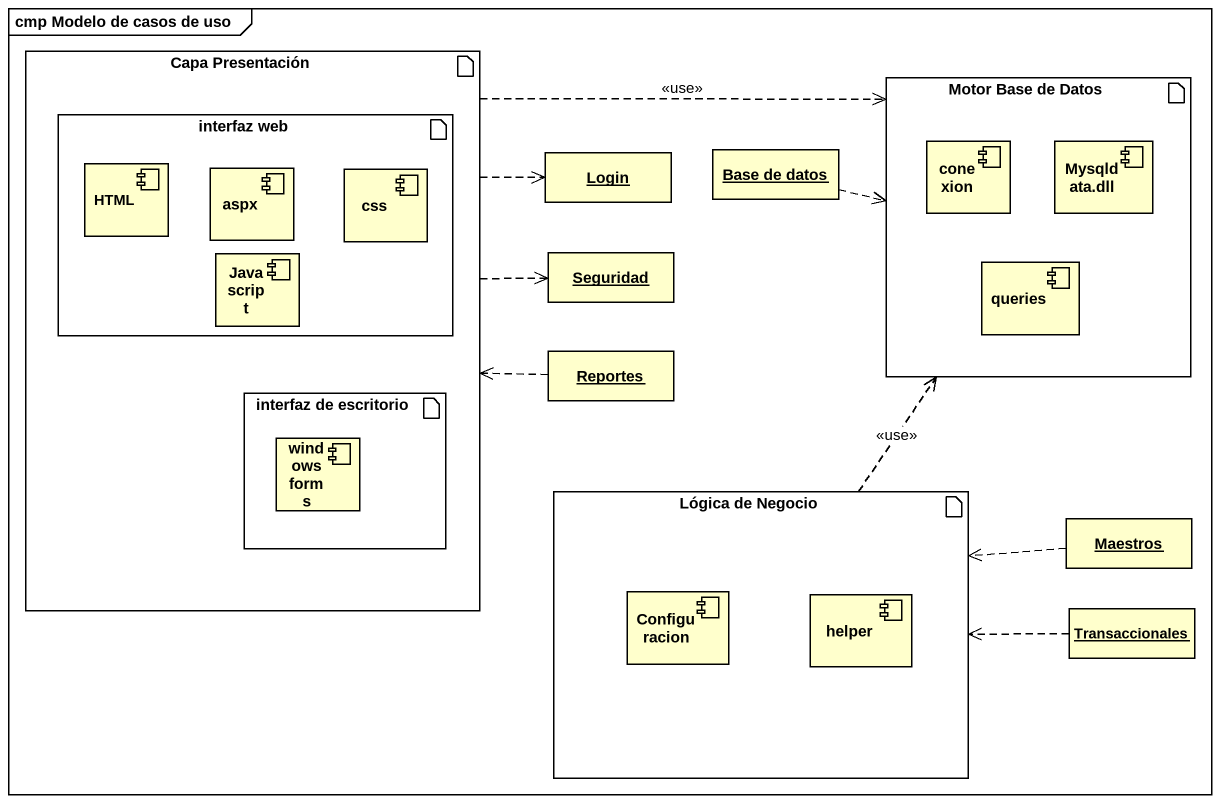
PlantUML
@startuml
mainframe cmp Modelo de casos de uso
allowmixing
hide circle
hide empty members
artifact "Capa Presentación" as Capa_Presentación {
  artifact "interfaz web" as interfaz_web {
    component HTML
    component aspx
    component css
    component Javascript
  }
  artifact "interfaz de escritorio" as interfaz_de_escritorio {
    component "windows forms" as windows_forms
  }
}
artifact "Motor Base de Datos" as Motor_Base_de_Datos {
  component conexion
  component "Mysqldata.dll" as Mysqldata_dll
  component queries
}
object Login
object "Base de datos" as Base_de_datos
object Seguridad
object Reportes
artifact "Lógica de Negocio" as Lógica_de_Negocio {
  component Configuracion
  component helper
}
object Maestros
object Transaccionales
Capa_Presentación .right.> Motor_Base_de_Datos : <<use>>
Capa_Presentación .right.> Login
Capa_Presentación .right.> Seguridad
Base_de_datos .right.> Motor_Base_de_Datos
Reportes .left.> Capa_Presentación
Lógica_de_Negocio .up.> Motor_Base_de_Datos : <<use>>
Maestros .left.> Lógica_de_Negocio
Transaccionales .left.> Lógica_de_Negocio
@enduml
